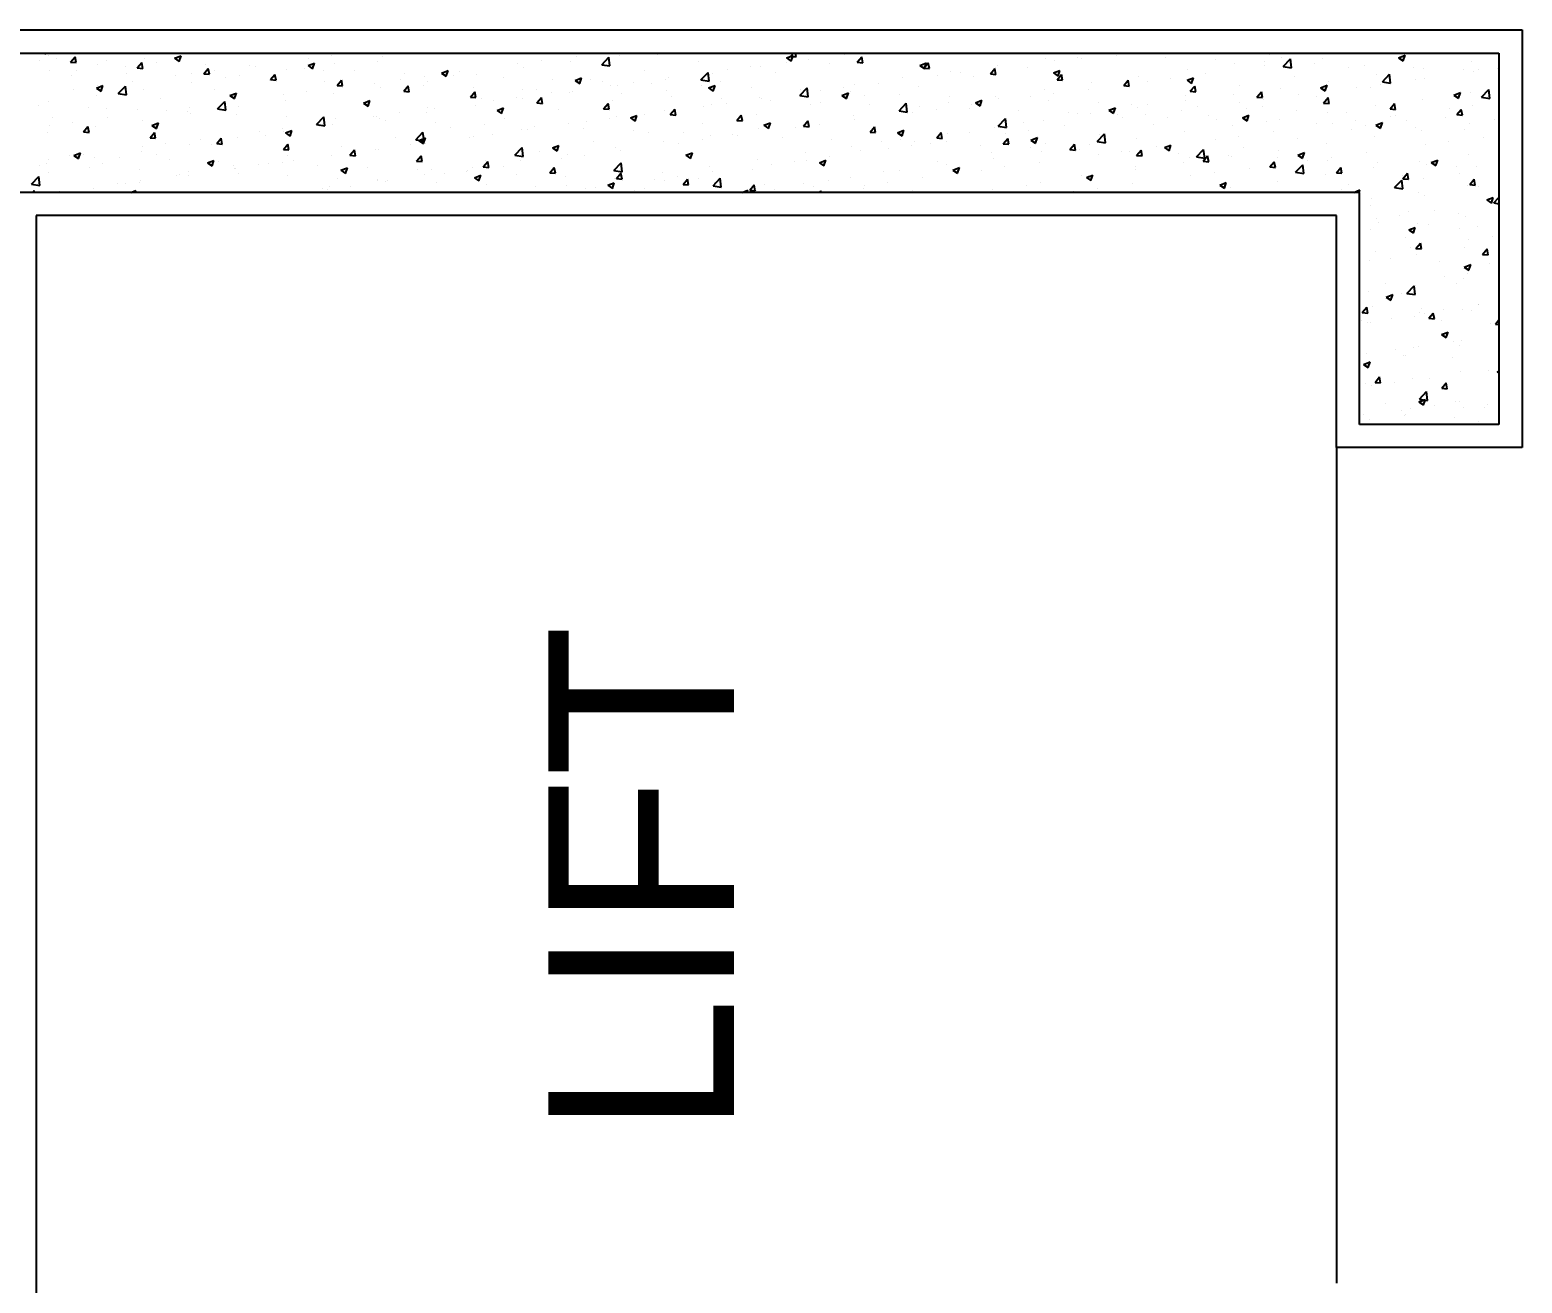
# Model space of a CAD drawing. Header units: inches. Extents: x 182687 to 187672, y -88924 to -84846.
# Drawn here: x 182916.4 to 182979.3, y -85235.8 to -85183 of the extents above; entities that cross this region are included whole.
import ezdxf
from ezdxf.enums import TextEntityAlignment as Align

# ---------------------------------------------------------------- set-up
doc = ezdxf.new("R2010")
doc.units = ezdxf.units.IN
doc.header["$MEASUREMENT"] = 0
doc.header["$PDMODE"] = 97
doc.styles.add('DimText', font='arial.ttf')
doc.styles.add('HemBha', font='GOTHIC.TTF')
doc.dimstyles.new('RECORDED', dxfattribs={"dimtxt": 0.23, "dimasz": 0.2, "dimexe": 0.15, "dimexo": 0.3, "dimgap": 0.15, "dimtad": 0, "dimrnd": 0.005, "dimzin": 0, "dimdsep": 46, "dimtxsty": 'DimText', "dimblk1": 'ARCHTICK', "dimblk2": 'ARCHTICK', "dimsah": 1, "dimcen": 0.2, "dimdle": 0.1, "dimadec": 0, "dimazin": 0, "dimtfac": 1, "dimtofl": 0, "dimtmove": 0, "dimatfit": 3, "dimfxl": 300, "dimtolj": 1, "dimtzin": 0, "dimarcsym": 0})

# ---------------------------------------------------------------- blocks, each defined once
blk = doc.blocks.new('REVISED COL LAYOUT')
at = {"color": 5}
for p, q in [((92179.4, -44083.9), (92179.4, -45883.9)), ((92154.4, -44108.9), (92154.4, -45858.9)), ((92004.4, -45708.9), (92004.4, -44258.9)), ((91979.4, -44283.9), (90579.4, -44283.9)), ((91979.4, -45683.9), (91979.4, -44283.9)), ((91729.4, -45883.9), (91729.4, -45683.9)), ((91729.4, -45683.9), (91979.4, -45683.9)), ((91754.4, -45858.9), (91754.4, -45708.9)), ((91754.4, -45708.9), (92004.4, -45708.9)), ((92154.4, -45858.9), (91754.4, -45858.9)), ((92179.4, -45883.9), (91729.4, -45883.9))]:
    blk.add_line(p, q, dxfattribs=at)
at = {"color": 5, "linetype": 'Continuous'}
for p, q in [((92013.3, -44279), (92011.9, -44287.9)), ((92013.3, -44279), (92021.4, -44286.8)), ((92004.4, -44280.5), (92006.2, -44282)), ((92004.4, -44282.3), (92006.2, -44282)), ((92011.9, -44287.9), (92021.4, -44286.8)), ((92033.2, -44288.1), (92033.2, -44288.1)), ((92035.3, -44295.2), (92035.3, -44295.2)), ((92097.8, -44286.5), (92097.8, -44286.5)), ((92146.9, -44287.9), (92146.9, -44287.9)), ((92154.4, -44293), (92153.5, -44294.3)), ((92153.5, -44294.3), (92154.4, -44294.6)), ((92005.7, -44308.7), (92005.7, -44308.7)), ((92025.6, -44297.4), (92025.6, -44297.4)), ((92040.1, -44297.2), (92040.1, -44297.2)), ((92068.6, -44296.4), (92068.6, -44296.4)), ((92076.3, -44298.4), (92076.3, -44298.4)), ((92085.2, -44301.5), (92085.2, -44301.5)), ((92101.8, -44297.6), (92101.8, -44297.6)), ((92135.1, -44298.8), (92135.1, -44298.8)), ((92148.6, -44306.4), (92148.6, -44306.4)), ((92152.2, -44297.7), (92152.2, -44297.7)), ((92044.1, -44324.7), (92040.8, -44329.7)), ((92044.1, -44324.7), (92046.8, -44331.7)), ((92044.4, -44320.4), (92044.4, -44320.4)), ((92079.6, -44323.5), (92079.6, -44323.5)), ((92115.7, -44324.7), (92115.7, -44324.7)), ((92130.2, -44321.7), (92130.2, -44321.7)), ((92144.6, -44321.1), (92144.1, -44327.1)), ((92144.1, -44327.1), (92150.4, -44325.9)), ((92144.6, -44321.1), (92150.4, -44325.9)), ((92031, -44341.5), (92031, -44341.5)), ((92040.8, -44329.7), (92046.8, -44331.7)), ((92045.1, -44335), (92045.1, -44335)), ((92069.4, -44335), (92068.9, -44341)), ((92068.9, -44341), (92075.2, -44339.8)), ((92069.4, -44335), (92075.2, -44339.8)), ((92095.5, -44339.9), (92095.5, -44339.9)), ((92135.2, -44327.5), (92135.2, -44327.5)), ((92009, -44345.3), (92009, -44345.3)), ((92035.6, -44355.7), (92035.6, -44355.7)), ((92042.3, -44346.5), (92042.3, -44346.5)), ((92075.6, -44347.7), (92075.6, -44347.7)), ((92108.9, -44348.9), (92108.9, -44348.9)), ((92116.6, -44349), (92113.3, -44354)), ((92113.3, -44354), (92119.3, -44356)), ((92116.6, -44349), (92119.3, -44356)), ((92119, -44349.8), (92119, -44349.8)), ((92142.2, -44350.2), (92142.2, -44350.2)), ((92014, -44371.9), (92014, -44371.9)), ((92042.2, -44373.8), (92042.2, -44373.8)), ((92084.6, -44361.3), (92084.6, -44361.3)), ((92095.2, -44359.9), (92095.2, -44359.9)), ((92110.7, -44372.5), (92109.3, -44381.4)), ((92110.7, -44372.5), (92118.8, -44380.3)), ((92146.3, -44359.8), (92146.3, -44359.8)), ((92004.4, -44385.9), (92006.5, -44391.4)), ((92004.4, -44390.7), (92006.5, -44391.4)), ((92013.6, -44379.7), (92013.6, -44379.7)), ((92109.3, -44381.4), (92118.8, -44380.3)), ((92124, -44387.6), (92124, -44387.6)), ((92132.9, -44380.9), (92132.9, -44380.9)), ((92140.2, -44380), (92140.2, -44380)), ((92004.4, -44393.1), (92004.9, -44393.5)), ((92004.4, -44393.6), (92004.9, -44393.5)), ((92015.4, -44395.8), (92015.4, -44395.8)), ((92017.3, -44396.9), (92017.3, -44396.9)), ((92028.7, -44394.9), (92028.7, -44394.9)), ((92048.7, -44397), (92048.7, -44397)), ((92053.4, -44398.2), (92053.4, -44398.2)), ((92063.1, -44406.7), (92062.6, -44412.7)), ((92063.1, -44406.7), (92068.9, -44411.5)), ((92082, -44398.2), (92082, -44398.2)), ((92093.3, -44393.3), (92093.3, -44393.3)), ((92115.3, -44399.5), (92115.3, -44399.5)), ((92138.4, -44392.8), (92137.8, -44398.8)), ((92137.8, -44398.8), (92144.1, -44397.7)), ((92138.4, -44392.8), (92144.1, -44397.7)), ((92148.6, -44400.7), (92148.6, -44400.7)), ((92045.6, -44414), (92045.6, -44414)), ((92056.7, -44423.2), (92056.7, -44423.2)), ((92062.6, -44412.7), (92068.9, -44411.5)), ((92076.4, -44408.7), (92073, -44413.7)), ((92073, -44413.7), (92079.1, -44415.7)), ((92076.4, -44408.7), (92079.1, -44415.7)), ((92105.2, -44418.2), (92105.2, -44418.2)), ((92144.1, -44413.1), (92144.1, -44413.1)), ((92022.3, -44434.8), (92022.3, -44434.8)), ((92023.6, -44438), (92023.6, -44438)), ((92039.9, -44427.2), (92039.9, -44427.2)), ((92092.9, -44424.5), (92092.9, -44424.5)), ((92130.7, -44434.2), (92130.7, -44434.2)), ((92148.9, -44433), (92145.5, -44438)), ((92145.5, -44438), (92151.6, -44440)), ((92148.9, -44433), (92151.6, -44440)), ((92150.2, -44438.3), (92150.2, -44438.3)), ((92022.9, -44447.7), (92022.9, -44447.7)), ((92026.5, -44448.2), (92026.5, -44448.2)), ((92056.2, -44449), (92056.2, -44449)), ((92089.5, -44450.2), (92089.5, -44450.2)), ((92091, -44446.6), (92091, -44446.6)), ((92096.2, -44449.5), (92096.2, -44449.5)), ((92122.8, -44451.4), (92122.8, -44451.4)), ((92132.3, -44450.8), (92132.3, -44450.8)), ((92036.1, -44468.4), (92032.8, -44473.4)), ((92036.1, -44468.4), (92038.8, -44475.4)), ((92061.7, -44461.1), (92061.7, -44461.1)), ((92132.1, -44464.6), (92131.6, -44470.5)), ((92131.6, -44470.5), (92137.8, -44469.4)), ((92132.1, -44464.6), (92137.8, -44469.4)), ((92141.8, -44466.5), (92141.8, -44466.5)), ((92032.8, -44473.4), (92038.8, -44475.4)), ((92037.6, -44480.5), (92037.6, -44480.5)), ((92055.6, -44472.4), (92055.6, -44472.4)), ((92056.9, -44478.4), (92056.3, -44484.4)), ((92056.3, -44484.4), (92062.6, -44483.3)), ((92056.9, -44478.4), (92062.6, -44483.3)), ((92094.2, -44479.2), (92092.8, -44488.1)), ((92092.8, -44488.1), (92102.3, -44487)), ((92094.2, -44479.2), (92102.3, -44487)), ((92101.2, -44487.4), (92101.2, -44487.4)), ((92115.2, -44476.5), (92115.2, -44476.5)), ((92128.4, -44487.6), (92128.4, -44487.6)), ((92135.6, -44475.8), (92135.6, -44475.8)), ((92024.2, -44501.6), (92024.2, -44501.6)), ((92030, -44499.1), (92030, -44499.1)), ((92030.6, -44497.9), (92030.6, -44497.9)), ((92033.6, -44496.3), (92033.6, -44496.3)), ((92063.2, -44500.3), (92063.2, -44500.3)), ((92088.7, -44500), (92088.7, -44500)), ((92096.5, -44501.5), (92096.5, -44501.5)), ((92108.6, -44492.7), (92105.3, -44497.7)), ((92105.3, -44497.7), (92111.3, -44499.7)), ((92108.6, -44492.7), (92111.3, -44499.7)), ((92129.8, -44502.7), (92129.8, -44502.7)), ((92139.6, -44519.9), (92139.6, -44519.9)), ((92140.6, -44513.7), (92140.6, -44513.7)), ((92033.9, -44523), (92033.9, -44523)), ((92035.4, -44533.9), (92035.4, -44533.9)), ((92065.6, -44530.7), (92065.6, -44530.7)), ((92070, -44524.2), (92070, -44524.2)), ((92125.3, -44534.8), (92125.3, -44534.8)), ((92036.4, -44549.6), (92036.4, -44549.6)), ((92050.6, -44550.2), (92050.1, -44556.2)), ((92050.6, -44550.2), (92056.3, -44555)), ((92069.6, -44550.8), (92069.6, -44550.8)), ((92073.3, -44549.3), (92073.3, -44549.3)), ((92102.9, -44552), (92102.9, -44552)), ((92109.5, -44550.6), (92109.5, -44550.6)), ((92125.8, -44536.3), (92125.3, -44542.3)), ((92125.3, -44542.3), (92131.5, -44541.1)), ((92125.8, -44536.3), (92131.5, -44541.1)), ((92126.1, -44541), (92126.1, -44541)), ((92022, -44555), (92022, -44555)), ((92038.9, -44560.8), (92038.9, -44560.8)), ((92043.6, -44554.6), (92043.6, -44554.6)), ((92050.1, -44556.2), (92056.3, -44555)), ((92068.4, -44552.4), (92065, -44557.4)), ((92065, -44557.4), (92071.1, -44559.4)), ((92068.4, -44552.4), (92071.1, -44559.4)), ((92086.5, -44553.4), (92086.5, -44553.4)), ((92136.2, -44553.3), (92136.2, -44553.3)), ((92112.8, -44575.6), (92112.8, -44575.6)), ((92137.3, -44573.3), (92137.3, -44573.3)), ((92140.9, -44576.8), (92137.5, -44581.7)), ((92137.5, -44581.7), (92143.6, -44583.8)), ((92140.9, -44576.8), (92143.6, -44583.8)), ((92148.9, -44576.9), (92148.9, -44576.9)), ((92007.8, -44597.7), (92007.8, -44597.7)), ((92008.6, -44592.8), (92008.6, -44592.8)), ((92010.6, -44600.3), (92010.6, -44600.3)), ((92033.1, -44587.3), (92033.1, -44587.3)), ((92075.6, -44589), (92075.6, -44589)), ((92077.6, -44585.9), (92076.2, -44594.8)), ((92076.2, -44594.8), (92085.7, -44593.7)), ((92077.6, -44585.9), (92085.7, -44593.7)), ((92078.3, -44587.2), (92078.3, -44587.2)), ((92123.9, -44594.4), (92123.9, -44594.4)), ((92135.3, -44593.1), (92135.3, -44593.1)), ((92019.7, -44608.4), (92019.7, -44608.4)), ((92028.1, -44612.1), (92024.7, -44617.1)), ((92028.1, -44612.1), (92030.8, -44619.1)), ((92043.9, -44601.5), (92043.9, -44601.5)), ((92053.6, -44613), (92053.6, -44613)), ((92077.1, -44602.8), (92077.1, -44602.8)), ((92084.2, -44606.8), (92084.2, -44606.8)), ((92110.4, -44604), (92110.4, -44604)), ((92117.8, -44613.5), (92117.8, -44613.5)), ((92119.5, -44608), (92119, -44614)), ((92119, -44614), (92125.3, -44612.8)), ((92119.5, -44608), (92125.3, -44612.8)), ((92143.7, -44605.2), (92143.7, -44605.2)), ((92152.2, -44601.9), (92152.2, -44601.9)), ((92011, -44622.7), (92011, -44622.7)), ((92024.7, -44617.1), (92030.8, -44619.1)), ((92044.3, -44621.9), (92043.8, -44627.9)), ((92043.8, -44627.9), (92050.1, -44626.7)), ((92044.3, -44621.9), (92050.1, -44626.7)), ((92047.2, -44624), (92047.2, -44624)), ((92135.1, -44626.7), (92135.1, -44626.7)), ((92030.9, -44640.7), (92030.9, -44640.7)), ((92085.6, -44647.3), (92085.6, -44647.3)), ((92100.6, -44636.4), (92097.3, -44641.4)), ((92097.3, -44641.4), (92103.3, -44643.4)), ((92100.6, -44636.4), (92103.3, -44643.4)), ((92121.6, -44647.8), (92121.6, -44647.8)), ((92016, -44660.6), (92016, -44660.6)), ((92017.4, -44661.8), (92017.4, -44661.8)), ((92017.6, -44651.7), (92017.6, -44651.7)), ((92018.7, -44651.2), (92018.7, -44651.2)), ((92050.5, -44649), (92050.5, -44649)), ((92050.9, -44652.9), (92050.9, -44652.9)), ((92082, -44660.2), (92082, -44660.2)), ((92084.2, -44654.1), (92084.2, -44654.1)), ((92086.6, -44650.3), (92086.6, -44650.3)), ((92117.5, -44655.3), (92117.5, -44655.3)), ((92145.3, -44651.5), (92145.3, -44651.5)), ((92150.8, -44656.5), (92150.8, -44656.5)), ((92063.7, -44671.3), (92063.7, -44671.3)), ((92089.9, -44675.3), (92089.9, -44675.3)), ((92113.3, -44679.8), (92112.7, -44685.7)), ((92113.3, -44679.8), (92119, -44684.6)), ((92126.1, -44676.6), (92126.1, -44676.6)), ((92132.8, -44680.1), (92132.8, -44680.1)), ((92028.6, -44694.1), (92028.6, -44694.1)), ((92038, -44693.6), (92037.5, -44699.6)), ((92038, -44693.6), (92043.8, -44698.4)), ((92055.5, -44686.9), (92055.5, -44686.9)), ((92060.4, -44696.1), (92057, -44701.1)), ((92061.1, -44692.7), (92059.7, -44701.6)), ((92060.4, -44696.1), (92063, -44703.1)), ((92061.1, -44692.7), (92069.2, -44700.5)), ((92112.7, -44685.7), (92119, -44684.6)), ((92024, -44702.2), (92024, -44702.2)), ((92028.7, -44709.5), (92028.7, -44709.5)), ((92037.5, -44699.6), (92043.8, -44698.4)), ((92057, -44701.1), (92063, -44703.1)), ((92057.3, -44703.4), (92057.3, -44703.4)), ((92059.7, -44701.6), (92069.2, -44700.5)), ((92090.6, -44704.6), (92090.6, -44704.6)), ((92095.6, -44705.6), (92095.6, -44705.6)), ((92119.4, -44701.1), (92119.4, -44701.1)), ((92123.9, -44705.8), (92123.9, -44705.8)), ((92129.4, -44701.7), (92129.4, -44701.7)), ((92015.2, -44715.2), (92015.2, -44715.2)), ((92024.3, -44723.8), (92024.3, -44723.8)), ((92079.7, -44713.5), (92079.7, -44713.5)), ((92094.9, -44713.2), (92094.9, -44713.2)), ((92132.9, -44720.5), (92129.5, -44725.4)), ((92129.5, -44725.4), (92135.6, -44727.5)), ((92132.9, -44720.5), (92135.6, -44727.5)), ((92073.7, -44729.6), (92073.7, -44729.6)), ((92130.6, -44733.4), (92130.6, -44733.4)), ((92134.4, -44739.5), (92134.4, -44739.5)), ((92020.1, -44755.8), (92016.7, -44760.8)), ((92016.7, -44760.8), (92022.8, -44762.8)), ((92020.1, -44755.8), (92022.8, -44762.8)), ((92026.4, -44747.5), (92026.4, -44747.5)), ((92027.6, -44748.8), (92027.6, -44748.8)), ((92031.5, -44754.1), (92031.5, -44754.1)), ((92063.8, -44750.1), (92063.8, -44750.1)), ((92064.8, -44755.3), (92064.8, -44755.3)), ((92098.1, -44756.6), (92098.1, -44756.6)), ((92107, -44751.5), (92106.5, -44757.5)), ((92106.5, -44757.5), (92112.7, -44756.3)), ((92107, -44751.5), (92112.7, -44756.3)), ((92117.1, -44754.5), (92117.1, -44754.5)), ((92131.4, -44757.8), (92131.4, -44757.8)), ((92012.9, -44768.5), (92012.9, -44768.5)), ((92031.8, -44765.4), (92031.2, -44771.3)), ((92031.2, -44771.3), (92037.5, -44770.2)), ((92031.8, -44765.4), (92037.5, -44770.2)), ((92038.7, -44767.8), (92038.7, -44767.8)), ((92067.1, -44775.1), (92067.1, -44775.1)), ((92077.5, -44766.9), (92077.5, -44766.9)), ((92103.2, -44776.4), (92103.2, -44776.4)), ((92105.6, -44764), (92105.6, -44764)), ((92032.6, -44786.7), (92032.6, -44786.7)), ((92083.7, -44787.9), (92083.7, -44787.9)), ((92092.6, -44780.2), (92089.3, -44785.1)), ((92089.3, -44785.1), (92095.3, -44787.2)), ((92092.6, -44780.2), (92095.3, -44787.2)), ((92128.3, -44786.8), (92128.3, -44786.8)), ((92005.3, -44804.2), (92005.3, -44804.2)), ((92024.1, -44800.8), (92024.1, -44800.8)), ((92038.5, -44805.5), (92038.5, -44805.5)), ((92044.5, -44799.4), (92043.1, -44808.3)), ((92043.1, -44808.3), (92052.6, -44807.2)), ((92044.5, -44799.4), (92052.6, -44807.2)), ((92071.8, -44806.7), (92071.8, -44806.7)), ((92105.1, -44807.9), (92105.1, -44807.9)), ((92106.5, -44801.4), (92106.5, -44801.4)), ((92114.9, -44807.9), (92114.9, -44807.9)), ((92138.4, -44809.1), (92138.4, -44809.1)), ((92142.7, -44802.7), (92142.7, -44802.7)), ((92010.7, -44821.9), (92010.7, -44821.9)), ((92072.1, -44813), (92072.1, -44813)), ((92075.2, -44820.3), (92075.2, -44820.3)), ((92100.7, -44823.2), (92100.2, -44829.2)), ((92100.7, -44823.2), (92106.4, -44828)), ((92115.6, -44822.3), (92115.6, -44822.3)), ((92025.5, -44837.1), (92025, -44843.1)), ((92025.5, -44837.1), (92031.2, -44841.9)), ((92048.7, -44826.1), (92048.7, -44826.1)), ((92052.3, -44839.8), (92049, -44844.8)), ((92052.3, -44839.8), (92055, -44846.9)), ((92100.2, -44829.2), (92106.4, -44828)), ((92111.5, -44839.3), (92111.5, -44839.3)), ((92126, -44840.2), (92126, -44840.2)), ((92146, -44827.7), (92146, -44827.7)), ((92004.8, -44848.5), (92004.8, -44848.5)), ((92011.7, -44854.8), (92011.7, -44854.8)), ((92021.9, -44854.2), (92021.9, -44854.2)), ((92025, -44843.1), (92031.2, -44841.9)), ((92040.9, -44849.8), (92040.9, -44849.8)), ((92044.9, -44856), (92044.9, -44856)), ((92049, -44844.8), (92055, -44846.9)), ((92078.2, -44857.2), (92078.2, -44857.2)), ((92093.7, -44846.2), (92093.7, -44846.2)), ((92111.5, -44858.4), (92111.5, -44858.4)), ((92112.6, -44861.3), (92112.6, -44861.3)), ((92124.9, -44864.2), (92121.5, -44869.2)), ((92121.5, -44869.2), (92127.6, -44871.2)), ((92124.9, -44864.2), (92127.6, -44871.2)), ((92144.8, -44859.6), (92144.8, -44859.6)), ((92151, -44865.6), (92151, -44865.6)), ((92008.4, -44875.3), (92008.4, -44875.3)), ((92009.8, -44886.4), (92009.8, -44886.4)), ((92044.2, -44874.9), (92044.2, -44874.9)), ((92058.7, -44884.4), (92058.7, -44884.4)), ((92073, -44873.7), (92073, -44873.7)), ((92080.4, -44876.1), (92080.4, -44876.1)), ((92125.7, -44880.6), (92125.7, -44880.6)), ((92012.1, -44899.5), (92008.7, -44904.5)), ((92008.7, -44904.5), (92014.8, -44906.5)), ((92012.1, -44899.5), (92014.8, -44906.5)), ((92083.7, -44901.2), (92083.7, -44901.2)), ((92094.4, -44894.9), (92093.9, -44900.9)), ((92093.9, -44900.9), (92100.2, -44899.7)), ((92094.4, -44894.9), (92100.2, -44899.7)), ((92103.7, -44904.6), (92103.7, -44904.6)), ((92119.8, -44902.4), (92119.8, -44902.4)), ((92123.8, -44893.6), (92123.8, -44893.6)), ((92141.9, -44892.9), (92140.5, -44901.7)), ((92140.5, -44901.7), (92150, -44900.6)), ((92141.9, -44892.9), (92150, -44900.6)), ((92019.2, -44908.8), (92018.7, -44914.8)), ((92018.7, -44914.8), (92025, -44913.6)), ((92019.2, -44906.7), (92019.2, -44906.7)), ((92019.2, -44908.8), (92025, -44913.6)), ((92019.6, -44907.6), (92019.6, -44907.6)), ((92028, -44906.1), (92026.6, -44915)), ((92026.6, -44915), (92036.1, -44913.9)), ((92028, -44906.1), (92036.1, -44913.9)), ((92049.2, -44912.7), (92049.2, -44912.7)), ((92052.4, -44907.9), (92052.4, -44907.9)), ((92085.7, -44909.1), (92085.7, -44909.1)), ((92110.4, -44914.7), (92110.4, -44914.7)), ((92119, -44910.3), (92119, -44910.3)), ((92152.3, -44911.6), (92152.3, -44911.6)), ((92006.2, -44928.7), (92006.2, -44928.7)), ((92070.7, -44927.1), (92070.7, -44927.1)), ((92084.6, -44923.9), (92081.2, -44928.8)), ((92081.2, -44928.8), (92087.3, -44930.9)), ((92084.6, -44923.9), (92087.3, -44930.9)), ((92123.1, -44927.5), (92123.1, -44927.5)), ((92009, -44938.6), (92009, -44938.6)), ((92018.1, -44949.6), (92018.1, -44949.6)), ((92068.7, -44942.8), (92068.7, -44942.8)), ((92088.7, -44939), (92088.7, -44939)), ((92121.5, -44947), (92121.5, -44947)), ((92135.7, -44938.9), (92135.7, -44938.9)), ((92154.4, -44952.2), (92153.8, -44953.2)), ((92153.8, -44953.2), (92154.4, -44953.4)), ((92017.3, -44961), (92017.3, -44961)), ((92026.2, -44958), (92026.2, -44958)), ((92059.5, -44959.3), (92059.5, -44959.3)), ((92088.2, -44966.7), (92087.6, -44972.6)), ((92088.2, -44966.7), (92093.9, -44971.5)), ((92092.8, -44960.5), (92092.8, -44960.5)), ((92108.1, -44968.1), (92108.1, -44968.1)), ((92113.7, -44962.9), (92113.7, -44962.9)), ((92126.1, -44961.7), (92126.1, -44961.7)), ((92128.1, -44965.3), (92128.1, -44965.3)), ((92012.9, -44980.5), (92012.4, -44986.5)), ((92012.4, -44986.5), (92018.7, -44985.4)), ((92012.9, -44980.5), (92018.7, -44985.4)), ((92021.4, -44974.6), (92021.4, -44974.6)), ((92044.3, -44983.6), (92041, -44988.5)), ((92044.3, -44983.6), (92047, -44990.6)), ((92057.5, -44975.9), (92057.5, -44975.9)), ((92068.4, -44980.5), (92068.4, -44980.5)), ((92087.6, -44972.6), (92093.9, -44971.5)), ((92019, -44996.9), (92019, -44996.9)), ((92041, -44988.5), (92047, -44990.6)), ((92060.8, -45000.9), (92060.8, -45000.9)), ((92078.7, -45001.1), (92078.7, -45001.1)), ((92097, -45002.2), (92097, -45002.2)), ((92119.3, -45000.4), (92119.3, -45000.4)), ((92125.4, -44999.6), (92124, -45008.5)), ((92125.4, -44999.6), (92133.5, -45007.4)), ((92145.7, -44997.2), (92145.7, -44997.2)), ((92011.4, -45012.8), (92010, -45021.7)), ((92011.4, -45012.8), (92019.5, -45020.6)), ((92015.1, -45014.4), (92015.1, -45014.4)), ((92026.4, -45012.5), (92026.4, -45012.5)), ((92032.6, -45008.6), (92032.6, -45008.6)), ((92065.9, -45009.8), (92065.9, -45009.8)), ((92099.2, -45011), (92099.2, -45011)), ((92116.9, -45007.9), (92113.5, -45012.9)), ((92113.5, -45012.9), (92119.5, -45014.9)), ((92116.9, -45007.9), (92119.5, -45014.9)), ((92124, -45008.5), (92133.5, -45007.4)), ((92132.5, -45012.2), (92132.5, -45012.2)), ((92010, -45021.7), (92019.5, -45020.6)), ((92066.2, -45033.8), (92066.2, -45033.8)), ((92100.3, -45027.2), (92100.3, -45027.2)), ((92105.8, -45021.4), (92105.8, -45021.4)), ((92123.7, -45021.2), (92123.7, -45021.2)), ((92136.4, -45028.5), (92136.4, -45028.5)), ((92004.4, -45044.2), (92006.8, -45050.3)), ((92004.4, -45049.5), (92006.8, -45050.3)), ((92065.8, -45038.8), (92065.8, -45038.8)), ((92081.9, -45038.4), (92081.4, -45044.4)), ((92081.4, -45044.4), (92087.6, -45043.2)), ((92081.9, -45038.4), (92087.6, -45043.2)), ((92006.7, -45052.3), (92006.1, -45058.2)), ((92006.1, -45058.2), (92012.4, -45057.1)), ((92006.7, -45052.3), (92012.4, -45057.1)), ((92006.8, -45059.3), (92006.8, -45059.3)), ((92029.1, -45055.3), (92029.1, -45055.3)), ((92040.1, -45060.5), (92040.1, -45060.5)), ((92073.4, -45061.7), (92073.4, -45061.7)), ((92088.7, -45059.4), (92088.7, -45059.4)), ((92105.3, -45065.1), (92105.3, -45065.1)), ((92106.7, -45062.9), (92106.7, -45062.9)), ((92117, -45053.7), (92117, -45053.7)), ((92139.7, -45053.5), (92139.7, -45053.5)), ((92140, -45064.1), (92140, -45064.1)), ((92007.1, -45079.2), (92007.1, -45079.2)), ((92012.8, -45067.8), (92012.8, -45067.8)), ((92034.7, -45075.6), (92034.7, -45075.6)), ((92076.6, -45067.6), (92073.2, -45072.6)), ((92073.2, -45072.6), (92079.3, -45074.6)), ((92076.6, -45067.6), (92079.3, -45074.6)), ((92103.6, -45074.8), (92103.6, -45074.8)), ((92133.7, -45079.5), (92133.7, -45079.5)), ((92063.9, -45087.2), (92063.9, -45087.2)), ((92144.7, -45091.4), (92144.7, -45091.4)), ((92149.1, -45091.9), (92145.8, -45096.9)), ((92145.8, -45096.9), (92151.8, -45098.9)), ((92149.1, -45091.9), (92151.8, -45098.9)), ((92150.8, -45096.2), (92150.3, -45102.2)), ((92150.8, -45096.2), (92154.4, -45099.3)), ((92013.8, -45110.6), (92013.8, -45110.6)), ((92038, -45100.7), (92038, -45100.7)), ((92039.1, -45113.6), (92039.1, -45113.6)), ((92047.1, -45111.8), (92047.1, -45111.8)), ((92074.1, -45101.9), (92074.1, -45101.9)), ((92075.6, -45110.1), (92075.1, -45116.1)), ((92075.6, -45110.1), (92081.3, -45114.9)), ((92080.4, -45113), (92080.4, -45113)), ((92108.8, -45106.3), (92107.4, -45115.2)), ((92107.4, -45115.2), (92116.9, -45114.1)), ((92108.8, -45106.3), (92116.9, -45114.1)), ((92113.7, -45114.3), (92113.7, -45114.3)), ((92114.8, -45107.1), (92114.8, -45107.1)), ((92150.3, -45102.2), (92154.4, -45101.4)), ((92004.4, -45127.4), (92006.1, -45128.8)), ((92004.4, -45129.1), (92006.1, -45128.8)), ((92010.6, -45121.1), (92010.6, -45121.1)), ((92036.3, -45127.3), (92033, -45132.2)), ((92036.3, -45127.3), (92039, -45134.3)), ((92075.1, -45116.1), (92081.3, -45114.9)), ((92077.4, -45127), (92077.4, -45127)), ((92098.7, -45117.7), (92098.7, -45117.7)), ((92101.3, -45128.2), (92101.3, -45128.2)), ((92113.6, -45128.3), (92113.6, -45128.3)), ((92147, -45115.5), (92147, -45115.5)), ((92017.1, -45137.5), (92017.1, -45137.5)), ((92033, -45132.2), (92039, -45134.3)), ((92043, -45138.5), (92043, -45138.5)), ((92061.7, -45140.6), (92061.7, -45140.6)), ((92143.7, -45137.8), (92143.7, -45137.8)), ((92020.3, -45161.1), (92020.3, -45161.1)), ((92053.5, -45162.3), (92053.5, -45162.3)), ((92108.8, -45151.6), (92105.5, -45156.6)), ((92105.5, -45156.6), (92111.5, -45158.6)), ((92108.8, -45151.6), (92111.5, -45158.6)), ((92112.5, -45160.5), (92112.5, -45160.5)), ((92116.9, -45153.3), (92116.9, -45153.3)), ((92153, -45154.6), (92153, -45154.6)), ((92008.3, -45174.5), (92008.3, -45174.5)), ((92011.9, -45175.4), (92011.9, -45175.4)), ((92049.1, -45171.9), (92049.1, -45171.9)), ((92082.4, -45164.9), (92082.4, -45164.9)), ((92086.8, -45163.6), (92086.8, -45163.6)), ((92108.7, -45176), (92108.7, -45176)), ((92120.1, -45164.8), (92120.1, -45164.8)), ((92144.5, -45168), (92144, -45173.9)), ((92144, -45173.9), (92150.3, -45172.8)), ((92144.5, -45168), (92150.3, -45172.8)), ((92153.4, -45166), (92153.4, -45166)), ((92059.4, -45194), (92059.4, -45194)), ((92069.3, -45181.8), (92068.8, -45187.8)), ((92068.8, -45187.8), (92075.1, -45186.7)), ((92069.3, -45181.8), (92075.1, -45186.7)), ((92099.1, -45181.6), (92099.1, -45181.6)), ((92121.9, -45191.2), (92121.9, -45191.2)), ((92015.1, -45200.4), (92015.1, -45200.4)), ((92027.1, -45195.9), (92027.1, -45195.9)), ((92051.3, -45201.7), (92051.3, -45201.7)), ((92153.8, -45196.2), (92153.8, -45196.2)), ((92027.7, -45213.1), (92027.7, -45213.1)), ((92054.6, -45226.7), (92054.6, -45226.7)), ((92061, -45214.3), (92061, -45214.3)), ((92068.6, -45211.3), (92065.2, -45216.3)), ((92065.2, -45216.3), (92071.3, -45218.3)), ((92068.6, -45211.3), (92071.3, -45218.3)), ((92092.3, -45213), (92090.9, -45221.9)), ((92090.9, -45221.9), (92100.4, -45220.8)), ((92092.3, -45213), (92100.4, -45220.8)), ((92094.3, -45215.5), (92094.3, -45215.5)), ((92110.3, -45213.9), (92110.3, -45213.9)), ((92127.6, -45216.7), (92127.6, -45216.7)), ((92006.1, -45227.9), (92006.1, -45227.9)), ((92020.1, -45238.3), (92020.1, -45238.3)), ((92059.1, -45230.2), (92059.1, -45230.2)), ((92090.7, -45228), (92090.7, -45228)), ((92096.8, -45235), (92096.8, -45235)), ((92118.8, -45234.3), (92118.8, -45234.3)), ((92141.1, -45235.6), (92137.7, -45240.6)), ((92138.3, -45239.7), (92137.7, -45245.7)), ((92137.7, -45240.6), (92143.8, -45242.6)), ((92138.3, -45239.7), (92144, -45244.5)), ((92141.1, -45235.6), (92143.8, -45242.6)), ((92037.1, -45254.2), (92037.1, -45254.2)), ((92057.2, -45247.4), (92057.2, -45247.4)), ((92063, -45253.6), (92062.5, -45259.5)), ((92062.5, -45259.5), (92068.8, -45258.4)), ((92063, -45253.6), (92068.8, -45258.4)), ((92094, -45253), (92094, -45253)), ((92130.2, -45254.3), (92130.2, -45254.3)), ((92137.7, -45245.7), (92144, -45244.5)), ((92028.3, -45271), (92025, -45276)), ((92028.3, -45271), (92031, -45278)), ((92034.8, -45264.4), (92034.8, -45264.4)), ((92059.6, -45264.6), (92059.6, -45264.6)), ((92068.1, -45265.6), (92068.1, -45265.6)), ((92101.4, -45266.8), (92101.4, -45266.8)), ((92108, -45267.3), (92108, -45267.3)), ((92134.7, -45268.1), (92134.7, -45268.1)), ((92025, -45276), (92031, -45278)), ((92069.1, -45288.5), (92069.1, -45288.5)), ((92094.6, -45288.4), (92094.6, -45288.4)), ((92099, -45290.9), (92099, -45290.9)), ((92133.5, -45279.3), (92133.5, -45279.3)), ((92028.4, -45301.5), (92028.4, -45301.5)), ((92054.9, -45300.8), (92054.9, -45300.8)), ((92100.8, -45295.3), (92097.5, -45300.3)), ((92097.5, -45300.3), (92103.5, -45302.3)), ((92100.8, -45295.3), (92103.5, -45302.3)), ((92128.8, -45292.7), (92128.8, -45292.7)), ((92007.9, -45313.7), (92007.9, -45313.7)), ((92041.2, -45314.9), (92041.2, -45314.9)), ((92047.1, -45312.5), (92047.1, -45312.5)), ((92075.7, -45319.8), (92074.3, -45328.6)), ((92074.5, -45316.1), (92074.5, -45316.1)), ((92075.7, -45319.8), (92083.8, -45327.5)), ((92105.7, -45320.6), (92105.7, -45320.6)), ((92107.8, -45317.4), (92107.8, -45317.4)), ((92132, -45311.4), (92131.5, -45317.4)), ((92131.5, -45317.4), (92137.7, -45316.2)), ((92132, -45311.4), (92137.7, -45316.2)), ((92138.5, -45317.2), (92138.5, -45317.2)), ((92141.1, -45318.6), (92141.1, -45318.6)), ((92031.7, -45326.5), (92031.7, -45326.5)), ((92056.8, -45325.3), (92056.3, -45331.3)), ((92056.3, -45331.3), (92062.5, -45330.1)), ((92056.8, -45325.3), (92062.5, -45330.1)), ((92067.9, -45327.8), (92067.9, -45327.8)), ((92074.3, -45328.6), (92083.8, -45327.5)), ((92012.1, -45350.7), (92012.1, -45350.7)), ((92052.7, -45354.1), (92052.7, -45354.1)), ((92060.6, -45355), (92057.2, -45360)), ((92060.6, -45355), (92063.3, -45362)), ((92071.2, -45352.8), (92071.2, -45352.8)), ((92079.1, -45346.9), (92079.1, -45346.9)), ((92092.3, -45341.7), (92092.3, -45341.7)), ((92107.3, -45354.1), (92107.3, -45354.1)), ((92138.8, -45351), (92138.8, -45351)), ((92015.4, -45365.6), (92015.4, -45365.6)), ((92036.7, -45364.4), (92036.7, -45364.4)), ((92048.7, -45366.9), (92048.7, -45366.9)), ((92057.2, -45360), (92063.3, -45362)), ((92057.2, -45370.8), (92057.2, -45370.8)), ((92082, -45368.1), (92082, -45368.1)), ((92115.3, -45369.3), (92115.3, -45369.3)), ((92148.6, -45370.5), (92148.6, -45370.5)), ((92103.5, -45374), (92103.5, -45374)), ((92110.6, -45379.1), (92110.6, -45379.1)), ((92125.7, -45383.1), (92125.2, -45389.1)), ((92125.7, -45383.1), (92131.5, -45388)), ((92133.1, -45379.3), (92129.7, -45384.3)), ((92129.7, -45384.3), (92135.8, -45386.3)), ((92133.1, -45379.3), (92135.8, -45386.3)), ((92146.8, -45380.4), (92146.8, -45380.4)), ((92005.6, -45401.2), (92005.6, -45401.2)), ((92050.5, -45397), (92050, -45403)), ((92050, -45403), (92056.2, -45401.8)), ((92050.5, -45397), (92056.2, -45401.8)), ((92076.2, -45390.7), (92076.2, -45390.7)), ((92090.1, -45395.1), (92090.1, -45395.1)), ((92125.2, -45389.1), (92131.5, -45388)), ((92020.3, -45414.7), (92017, -45419.7)), ((92017, -45419.7), (92023, -45421.7)), ((92020.3, -45414.7), (92023, -45421.7)), ((92022.2, -45409), (92022.2, -45409)), ((92022.4, -45417), (92022.4, -45417)), ((92050.4, -45407.5), (92050.4, -45407.5)), ((92055.7, -45418.2), (92055.7, -45418.2)), ((92089, -45419.4), (92089, -45419.4)), ((92089.1, -45405.2), (92089.1, -45405.2)), ((92115.6, -45417), (92115.6, -45417)), ((92148.8, -45409.3), (92148.8, -45409.3)), ((92150.1, -45405.4), (92150.1, -45405.4)), ((92008.9, -45426.2), (92008.9, -45426.2)), ((92045, -45427.5), (92045, -45427.5)), ((92059.2, -45426.5), (92057.8, -45435.4)), ((92057.8, -45435.4), (92067.3, -45434.3)), ((92059.2, -45426.5), (92067.3, -45434.3)), ((92067.2, -45429.1), (92067.2, -45429.1)), ((92101.2, -45427.4), (92101.2, -45427.4)), ((92122.3, -45420.6), (92122.3, -45420.6)), ((92087.8, -45448.5), (92087.8, -45448.5)), ((92092.8, -45439), (92089.5, -45444)), ((92089.5, -45444), (92095.5, -45446)), ((92092.8, -45439), (92095.5, -45446)), ((92152.3, -45446.9), (92152.3, -45446.9)), ((92013.9, -45464.1), (92013.9, -45464.1)), ((92028.8, -45467.5), (92028.8, -45467.5)), ((92032.2, -45467.3), (92032.2, -45467.3)), ((92048.1, -45460.9), (92048.1, -45460.9)), ((92048.3, -45452.6), (92048.3, -45452.6)), ((92084.5, -45453.8), (92084.5, -45453.8)), ((92099.1, -45463.5), (92099.1, -45463.5)), ((92119.4, -45454.9), (92118.9, -45460.8)), ((92118.9, -45460.8), (92125.2, -45459.7)), ((92119.4, -45454.9), (92125.2, -45459.7)), ((92044.2, -45468.7), (92043.7, -45474.7)), ((92043.7, -45474.7), (92050, -45473.6)), ((92044.2, -45468.7), (92050, -45473.6)), ((92062.1, -45468.7), (92062.1, -45468.7)), ((92087.8, -45478.9), (92087.8, -45478.9)), ((92095.4, -45469.9), (92095.4, -45469.9)), ((92099, -45480.8), (92099, -45480.8)), ((92123.9, -45480.1), (92123.9, -45480.1)), ((92128.7, -45471.1), (92128.7, -45471.1)), ((92052.6, -45498.7), (92049.2, -45503.7)), ((92052.6, -45498.7), (92055.3, -45505.7)), ((92053.3, -45490.4), (92053.3, -45490.4)), ((92077.2, -45487.5), (92077.2, -45487.5)), ((92150.1, -45500.3), (92150.1, -45500.3)), ((92045.9, -45514.3), (92045.9, -45514.3)), ((92049.2, -45503.7), (92055.3, -45505.7)), ((92085.5, -45501.9), (92085.5, -45501.9)), ((92127.2, -45505.2), (92127.2, -45505.2)), ((92022.2, -45527.3), (92022.2, -45527.3)), ((92036.3, -45519.4), (92036.3, -45519.4)), ((92042.2, -45525.6), (92042.2, -45525.6)), ((92069.6, -45520.7), (92069.6, -45520.7)), ((92092.8, -45516.7), (92092.8, -45516.7)), ((92102.9, -45521.9), (92102.9, -45521.9)), ((92109.1, -45521.8), (92109.1, -45521.8)), ((92113.2, -45526.6), (92112.6, -45532.6)), ((92112.6, -45532.6), (92118.9, -45531.4)), ((92113.2, -45526.6), (92118.9, -45531.4)), ((92125.1, -45523.1), (92121.7, -45528)), ((92121.7, -45528), (92127.8, -45530.1)), ((92125.1, -45523.1), (92127.8, -45530.1)), ((92136.2, -45523.1), (92136.2, -45523.1)), ((92037.9, -45540.5), (92037.4, -45546.4)), ((92037.4, -45546.4), (92043.7, -45545.3)), ((92037.9, -45540.5), (92043.7, -45545.3)), ((92042.6, -45533.2), (92041.2, -45542.1)), ((92041.2, -45542.1), (92050.7, -45541)), ((92042.6, -45533.2), (92050.7, -45541)), ((92087.2, -45545.8), (92087.2, -45545.8)), ((92096.7, -45534.2), (92096.7, -45534.2)), ((92132.2, -45543), (92132.2, -45543)), ((92012.3, -45558.4), (92009, -45563.4)), ((92009, -45563.4), (92015, -45565.4)), ((92012.3, -45558.4), (92015, -45565.4)), ((92025.5, -45552.3), (92025.5, -45552.3)), ((92061.6, -45553.6), (92061.6, -45553.6)), ((92083.3, -45555.3), (92083.3, -45555.3)), ((92147.8, -45553.7), (92147.8, -45553.7)), ((92010.1, -45569.6), (92010.1, -45569.6)), ((92043.4, -45570.8), (92043.4, -45570.8)), ((92043.6, -45567.7), (92043.6, -45567.7)), ((92064.9, -45578.6), (92064.9, -45578.6)), ((92076.7, -45572), (92076.7, -45572)), ((92101.1, -45579.9), (92101.1, -45579.9)), ((92110, -45573.2), (92110, -45573.2)), ((92119.2, -45580.1), (92119.2, -45580.1)), ((92143.2, -45574.4), (92143.2, -45574.4)), ((92030.5, -45590.2), (92030.5, -45590.2)), ((92052.2, -45584), (92052.2, -45584)), ((92084.8, -45582.7), (92081.5, -45587.7)), ((92081.5, -45587.7), (92087.5, -45589.7)), ((92084.8, -45582.7), (92087.5, -45589.7)), ((92094.5, -45587.6), (92094.5, -45587.6)), ((92031.7, -45612.2), (92031.2, -45618.2)), ((92031.7, -45612.2), (92037.4, -45617)), ((92081, -45608.6), (92081, -45608.6)), ((92097.2, -45604.1), (92097.2, -45604.1)), ((92104.4, -45604.9), (92104.4, -45604.9)), ((92106.9, -45598.3), (92106.4, -45604.3)), ((92106.4, -45604.3), (92112.6, -45603.1)), ((92106.9, -45598.3), (92112.6, -45603.1)), ((92140.5, -45606.2), (92140.5, -45606.2)), ((92145.6, -45607), (92145.6, -45607)), ((92154.4, -45611.4), (92154, -45612.1)), ((92154, -45612.1), (92154.4, -45612.2)), ((92016.5, -45620.1), (92016.5, -45620.1)), ((92031.2, -45618.2), (92037.4, -45617)), ((92041.4, -45621), (92041.4, -45621)), ((92049.8, -45621.3), (92049.8, -45621.3)), ((92069.9, -45616.5), (92069.9, -45616.5)), ((92083.1, -45622.5), (92083.1, -45622.5)), ((92116.4, -45623.7), (92116.4, -45623.7)), ((92140, -45626.7), (92138.6, -45635.6)), ((92140, -45626.7), (92148.1, -45634.5)), ((92149.7, -45624.9), (92149.7, -45624.9)), ((92026.1, -45639.9), (92024.7, -45648.8)), ((92026.1, -45639.9), (92034.2, -45647.7)), ((92044.6, -45642.4), (92041.2, -45647.4)), ((92044.6, -45642.4), (92047.2, -45649.4)), ((92062.2, -45642.3), (92062.2, -45642.3)), ((92092.2, -45640.9), (92092.2, -45640.9)), ((92109.4, -45642.8), (92109.4, -45642.8)), ((92129.2, -45638.4), (92129.2, -45638.4)), ((92138.6, -45635.6), (92148.1, -45634.5)), ((92143.8, -45631.2), (92143.8, -45631.2)), ((92024.7, -45648.8), (92034.2, -45647.7)), ((92038.8, -45653.3), (92038.8, -45653.3)), ((92041.2, -45647.4), (92047.2, -45649.4)), ((92143.3, -45660.4), (92143.3, -45660.4)), ((92024, -45672), (92024, -45672)), ((92039.1, -45674.4), (92039.1, -45674.4)), ((92057.3, -45673.2), (92057.3, -45673.2)), ((92078.8, -45662), (92078.8, -45662)), ((92090.6, -45674.4), (92090.6, -45674.4)), ((92100.6, -45670), (92100.1, -45676)), ((92100.1, -45676), (92106.4, -45674.9)), ((92100.6, -45670), (92106.4, -45674.9)), ((92107.2, -45662.4), (92107.2, -45662.4)), ((92117.1, -45666.8), (92113.7, -45671.7)), ((92113.7, -45671.7), (92119.8, -45673.8)), ((92117.1, -45666.8), (92119.8, -45673.8)), ((92123.9, -45675.7), (92123.9, -45675.7)), ((92148.8, -45669.1), (92148.8, -45669.1)), ((92007.6, -45689.9), (92007.6, -45689.9)), ((92025.4, -45683.9), (92024.9, -45689.9)), ((92024.9, -45689.9), (92031.1, -45688.7)), ((92025.4, -45683.9), (92031.1, -45688.7)), ((92042.1, -45678.4), (92042.1, -45678.4)), ((92078.2, -45679.6), (92078.2, -45679.6)), ((92004.4, -45702.5), (92007, -45709.1)), ((92004.4, -45708.3), (92007, -45709.1)), ((92012.5, -45696.5), (92012.5, -45696.5)), ((92072.2, -45700.6), (92072.2, -45700.6)), ((92081.5, -45704.7), (92081.5, -45704.7)), ((92090, -45694.3), (92090, -45694.3)), ((92117.7, -45705.9), (92117.7, -45705.9)), ((92139.2, -45696.8), (92139.2, -45696.8)), ((91759.8, -45720), (91759.8, -45720)), ((91764.7, -45713.6), (91764.7, -45713.6)), ((91795.9, -45721.3), (91795.9, -45721.3)), ((91798, -45714.8), (91798, -45714.8)), ((91819, -45713.2), (91815.6, -45718.1)), ((91815.6, -45718.1), (91821.7, -45720.2)), ((91819, -45713.2), (91821.7, -45720.2)), ((91831.3, -45716.1), (91831.3, -45716.1)), ((91864, -45720.1), (91864, -45720.1)), ((91864.6, -45717.3), (91864.6, -45717.3)), ((91866.5, -45710.8), (91866.5, -45710.8)), ((91875, -45711.7), (91874.4, -45717.6)), ((91874.4, -45717.6), (91880.7, -45716.5)), ((91875, -45711.7), (91880.7, -45716.5)), ((91881.6, -45722.4), (91881.6, -45722.4)), ((91897.9, -45718.5), (91897.9, -45718.5)), ((91931.2, -45719.7), (91931.2, -45719.7)), ((91964.5, -45720.9), (91964.5, -45720.9)), ((91990.6, -45720.4), (91990.6, -45720.4)), ((91997.7, -45722.1), (91997.7, -45722.1)), ((92031, -45723.4), (92031, -45723.4)), ((92047.1, -45716.2), (92047.1, -45716.2)), ((92064.3, -45724.6), (92064.3, -45724.6)), ((92076.5, -45715.4), (92076.5, -45715.4)), ((92117.2, -45720.7), (92117.2, -45720.7)), ((92141.1, -45713.8), (92141.1, -45713.8)), ((91777.4, -45736.4), (91777.4, -45736.4)), ((91799.7, -45725.5), (91799.2, -45731.5)), ((91799.2, -45731.5), (91805.5, -45730.4)), ((91799.7, -45725.5), (91805.5, -45730.4)), ((91891.5, -45737.5), (91888.2, -45742.5)), ((91891.5, -45737.5), (91894.2, -45744.5)), ((91905.9, -45737.1), (91905.9, -45737.1)), ((91940.4, -45725.5), (91940.4, -45725.5)), ((91972.3, -45729.4), (91972.3, -45729.4)), ((91976.5, -45726.8), (91976.5, -45726.8)), ((92036.9, -45727.8), (92036.9, -45727.8)), ((92076.8, -45726.5), (92073.5, -45731.4)), ((92073.5, -45731.4), (92079.5, -45733.5)), ((92076.8, -45726.5), (92079.5, -45733.5)), ((92097.6, -45725.8), (92097.6, -45725.8)), ((92121, -45731), (92121, -45731)), ((92123.5, -45733.4), (92122.1, -45742.3)), ((92122.1, -45742.3), (92131.6, -45741.2)), ((92123.5, -45733.4), (92131.6, -45741.2)), ((92130.9, -45727), (92130.9, -45727)), ((91769.3, -45754.2), (91769.3, -45754.2)), ((91799.2, -45746.3), (91799.2, -45746.3)), ((91828.5, -45755.8), (91828.5, -45755.8)), ((91835.3, -45747.6), (91835.3, -45747.6)), ((91868.1, -45743.4), (91868.1, -45743.4)), ((91888.2, -45742.5), (91894.2, -45744.5)), ((91895.9, -45754.5), (91895.9, -45754.5)), ((91932.7, -45741.8), (91932.7, -45741.8)), ((91979.8, -45751.8), (91979.8, -45751.8)), ((92009.5, -45746.6), (92008.1, -45755.5)), ((92008.1, -45755.5), (92017.6, -45754.4)), ((92009.5, -45746.6), (92017.6, -45754.4)), ((92016, -45753.1), (92016, -45753.1)), ((92019.1, -45755.6), (92018.6, -45761.6)), ((92019.1, -45755.6), (92024.9, -45760.5)), ((92022.6, -45754.8), (92022.6, -45754.8)), ((92086.5, -45742.6), (92086.5, -45742.6)), ((92087.7, -45747.7), (92087.7, -45747.7)), ((92094.3, -45741.8), (92093.8, -45747.7)), ((92093.8, -45747.7), (92100.1, -45746.6)), ((92094.3, -45741.8), (92100.1, -45746.6)), ((92149.3, -45750.8), (92146, -45755.8)), ((92146, -45755.8), (92152, -45757.8)), ((92149.2, -45755.1), (92149.2, -45755.1)), ((92149.3, -45750.8), (92152, -45757.8)), ((91764, -45757.4), (91764, -45757.4)), ((91764.7, -45757.9), (91764.7, -45757.9)), ((91771.1, -45764.1), (91771.1, -45764.1)), ((91778.7, -45772.8), (91775.4, -45777.8)), ((91778.7, -45772.8), (91781.4, -45779.8)), ((91781.6, -45773.2), (91780.2, -45782.1)), ((91781.6, -45773.2), (91789.7, -45781)), ((91804.4, -45765.4), (91804.4, -45765.4)), ((91829, -45758.3), (91829, -45758.3)), ((91837.7, -45766.6), (91837.7, -45766.6)), ((91838.6, -45772.7), (91838.6, -45772.7)), ((91871, -45767.8), (91871, -45767.8)), ((91895.5, -45759.9), (91894.2, -45768.8)), ((91894.2, -45768.8), (91903.7, -45767.7)), ((91895.5, -45759.9), (91903.7, -45767.7)), ((91904.3, -45769), (91904.3, -45769)), ((91937.6, -45770.2), (91937.6, -45770.2)), ((91943.9, -45769.5), (91943.4, -45775.5)), ((91943.9, -45769.5), (91949.6, -45774.3)), ((91945.3, -45763.4), (91945.3, -45763.4)), ((91955.6, -45758.6), (91955.6, -45758.6)), ((91964, -45761.8), (91960.7, -45766.8)), ((91960.7, -45766.8), (91966.7, -45768.8)), ((91964, -45761.8), (91966.7, -45768.8)), ((91970.9, -45771.4), (91970.9, -45771.4)), ((91983.5, -45761.7), (91983.5, -45761.7)), ((92004.1, -45772.7), (92004.1, -45772.7)), ((92018.6, -45761.6), (92024.9, -45760.5)), ((92074.3, -45768.8), (92074.3, -45768.8)), ((92082.2, -45758.9), (92082.2, -45758.9)), ((92126, -45768.9), (92126, -45768.9)), ((92138.8, -45767.2), (92138.8, -45767.2)), ((91775.4, -45777.8), (91781.4, -45779.8)), ((91780.2, -45782.1), (91789.7, -45781)), ((91804.2, -45784.2), (91804.2, -45784.2)), ((91868.7, -45783.4), (91868.2, -45789.4)), ((91868.2, -45789.4), (91874.4, -45788.2)), ((91868.7, -45783.4), (91874.4, -45788.2)), ((91874, -45778.5), (91874, -45778.5)), ((91874.8, -45773.9), (91874.8, -45773.9)), ((91879.3, -45775.7), (91879.3, -45775.7)), ((91943.4, -45775.5), (91949.6, -45774.3)), ((91970.1, -45782.8), (91970.1, -45782.8)), ((92000.6, -45778.7), (92000.6, -45778.7)), ((92019.2, -45778.1), (92019.2, -45778.1)), ((92036.5, -45786.1), (92033.2, -45791.1)), ((92034.6, -45781.2), (92034.6, -45781.2)), ((92036.5, -45786.1), (92039.2, -45793.1)), ((92037.4, -45773.9), (92037.4, -45773.9)), ((92055.4, -45779.4), (92055.4, -45779.4)), ((92070.7, -45775.1), (92070.7, -45775.1)), ((92104, -45776.3), (92104, -45776.3)), ((92127.2, -45779), (92127.2, -45779)), ((92137.3, -45777.5), (92137.3, -45777.5)), ((91775.1, -45789.7), (91775.1, -45789.7)), ((91793.5, -45797.3), (91792.9, -45803.2)), ((91792.9, -45803.2), (91799.2, -45802.1)), ((91793.5, -45797.3), (91799.2, -45802.1)), ((91851.3, -45797.2), (91847.9, -45802.2)), ((91847.9, -45802.2), (91853.9, -45804.2)), ((91851.3, -45797.2), (91853.9, -45804.2)), ((91865.9, -45796.8), (91865.9, -45796.8)), ((91878.1, -45799), (91878.1, -45799)), ((91914.2, -45800.2), (91914.2, -45800.2)), ((91930.4, -45795.2), (91930.4, -45795.2)), ((91984.8, -45789.7), (91984.8, -45789.7)), ((92033.2, -45791.1), (92039.2, -45793.1)), ((92058.7, -45804.4), (92058.7, -45804.4)), ((92085.4, -45801.1), (92085.4, -45801.1)), ((91761.7, -45810.8), (91761.7, -45810.8)), ((91773.1, -45821.1), (91773.1, -45821.1)), ((91778.6, -45816.1), (91778.6, -45816.1)), ((91779.3, -45812.5), (91779.3, -45812.5)), ((91811.9, -45817.3), (91811.9, -45817.3)), ((91826.2, -45809.2), (91826.2, -45809.2)), ((91839, -45816.6), (91839, -45816.6)), ((91843.6, -45810.5), (91843.6, -45810.5)), ((91845.2, -45818.5), (91845.2, -45818.5)), ((91878.5, -45819.7), (91878.5, -45819.7)), ((91905.9, -45812.8), (91905.9, -45812.8)), ((91911.8, -45820.9), (91911.8, -45820.9)), ((91923.8, -45821.5), (91920.4, -45826.5)), ((91923.8, -45821.5), (91926.5, -45828.5)), ((91965.6, -45816.9), (91965.6, -45816.9)), ((91981.3, -45815.1), (91981.3, -45815.1)), ((92024.2, -45816), (92024.2, -45816)), ((92032.6, -45813.1), (92032.6, -45813.1)), ((92088.1, -45813.5), (92087.5, -45819.5)), ((92087.5, -45819.5), (92093.8, -45818.3)), ((92088.1, -45813.5), (92093.8, -45818.3)), ((92092.2, -45817.2), (92092.2, -45817.2)), ((92094.8, -45805.7), (92094.8, -45805.7)), ((92109.1, -45810.5), (92105.7, -45815.5)), ((92105.7, -45815.5), (92111.8, -45817.5)), ((92109.1, -45810.5), (92111.8, -45817.5)), ((92136.5, -45820.6), (92136.5, -45820.6)), ((91757.4, -45836.5), (91757.4, -45836.5)), ((91877.1, -45829.1), (91877.1, -45829.1)), ((91883.1, -45836.8), (91883.1, -45836.8)), ((91884, -45836.8), (91884, -45836.8)), ((91917.5, -45825.3), (91917.5, -45825.3)), ((91920.4, -45826.5), (91926.5, -45828.5)), ((91945.1, -45822.2), (91945.1, -45822.2)), ((91953.7, -45826.5), (91953.7, -45826.5)), ((91967.8, -45836.2), (91967.8, -45836.2)), ((91978.4, -45823.4), (91978.4, -45823.4)), ((92010.6, -45837.1), (92010.6, -45837.1)), ((92011.6, -45824.6), (92011.6, -45824.6)), ((92012.8, -45827.4), (92012.3, -45833.3)), ((92012.3, -45833.3), (92018.6, -45832.2)), ((92012.8, -45827.4), (92018.6, -45832.2)), ((92032.4, -45834.6), (92032.4, -45834.6)), ((92044.9, -45825.8), (92044.9, -45825.8)), ((92072, -45822.2), (92072, -45822.2)), ((92078.2, -45827), (92078.2, -45827)), ((92098.1, -45830.7), (92098.1, -45830.7)), ((92111.5, -45828.2), (92111.5, -45828.2)), ((92134.3, -45832), (92134.3, -45832)), ((92137.2, -45837.4), (92137.2, -45837.4)), ((92144.8, -45829.5), (92144.8, -45829.5)), ((91772.9, -45843.1), (91772.9, -45843.1)), ((91776.4, -45846.1), (91776.4, -45846.1)), ((91812.5, -45847.4), (91812.5, -45847.4)), ((91863.6, -45850.2), (91863.6, -45850.2)), ((91928.2, -45848.6), (91928.2, -45848.6)), ((91937.6, -45841.2), (91937.1, -45847.2)), ((91937.1, -45847.2), (91943.4, -45846.1)), ((91937.6, -45841.2), (91943.4, -45846.1)), ((91957, -45851.6), (91957, -45851.6)), ((91993, -45853.4), (91992.1, -45858.9)), ((91996.3, -45845.8), (91992.9, -45850.8)), ((91992.9, -45850.8), (91999, -45852.8)), ((91993, -45853.4), (91998.7, -45858.9)), ((91993.1, -45852.8), (91993.1, -45852.8)), ((91996.3, -45845.8), (91999, -45852.8)), ((92063.7, -45842.3), (92063.7, -45842.3)), ((92106.9, -45840.1), (92105.5, -45849)), ((92105.5, -45849), (92115, -45847.9)), ((92106.9, -45840.1), (92115, -45847.9)), ((91811, -45856.9), (91809.6, -45858.9)), ((91811, -45856.9), (91811.8, -45858.9)), ((91862.4, -45855.1), (91862.1, -45858.9)), ((91862.4, -45855.1), (91866.9, -45858.9)), ((92083.2, -45854.5), (92083.2, -45854.5)), ((92137.6, -45857), (92137.6, -45857))]:
    blk.add_line(p, q, dxfattribs=at)
blk = doc.blocks.new('_ArchTick')
at = {"color": 0, "linetype": 'ByBlock', "const_width": 0.15}
blk.add_lwpolyline([(-0.5, -0.5), (0.5, 0.5)], dxfattribs=at)
blk = doc.blocks.new('*D37')
at = {"color": 0, "lineweight": -2, "transparency": 16777216}
for p, q in [((182799.987, -84910.677), (182741.441, -84910.677)), ((182741.591, -84910.577), (182741.591, -85287.377)), ((182741.591, -85730.951), (182741.591, -85289.339)), ((182952.596, -85730.851), (182741.441, -85730.851))]:
    blk.add_line(p, q, dxfattribs=at)
at = {"layer": 'Defpoints', "color": 0, "transparency": 16777216}
for p in [(182800.287, -84910.677), (182741.591, -85730.851), (182952.896, -85730.851)]:
    blk.add_point(p, dxfattribs=at)
at = {"color": 0, "lineweight": -2, "transparency": 16777216, "xscale": 0.2000000029802322, "yscale": 0.2000000029802322, "zscale": 0.2000000029802322}
for p, rotation in [((182741.591, -84910.677), 90), ((182741.591, -85730.851), 270)]:
    blk.add_blockref('_ArchTick', p, dxfattribs=dict(at, rotation=rotation))
at = {"color": 0, "transparency": 16777216, "insert": (182741.591, -85288.358), "char_height": 0.23, "attachment_point": 5, "rotation": 90, "style": 'DimText'}
blk.add_mtext('\\A1;{\\H1.7391x;820.18}', dxfattribs=at)

msp = doc.modelspace()

# ---------------------------------------------------------------- linework, layer by layer
msp.add_line((182971.483, -85200.614), (182971.483, -85235.832))

# ---------------------------------------------------------------- block references
at = {"xscale": 0.03913043478082616, "yscale": 0.03913043478082616, "zscale": 0.03913043478082616, "rotation": 90}
msp.add_blockref('REVISED COL LAYOUT', (181183.852, -88790.027), dxfattribs=at)

# ---------------------------------------------------------------- texts
at = {"style": 'HemBha'}
msp.add_text('LIFT', height=7.8261, rotation=90, dxfattribs=at).set_placement((182946.105, -85218.851), align=Align.CENTER)

# ---------------------------------------------------------------- dimensions: what is measured, and where the dimension line sits
dim = msp.add_linear_dim(base=(182741.591, -85730.851), p1=(182800.287, -84910.677), p2=(182952.896, -85730.851), angle=90, text='{\\H1.7391x;<>}', dimstyle='RECORDED')
dim.commit()
dim.dimension.update_dxf_attribs({"geometry": '*D37', "text_midpoint": (182741.591, -85288.358), "dimtype": 160})

doc.saveas('drawing.dxf')
